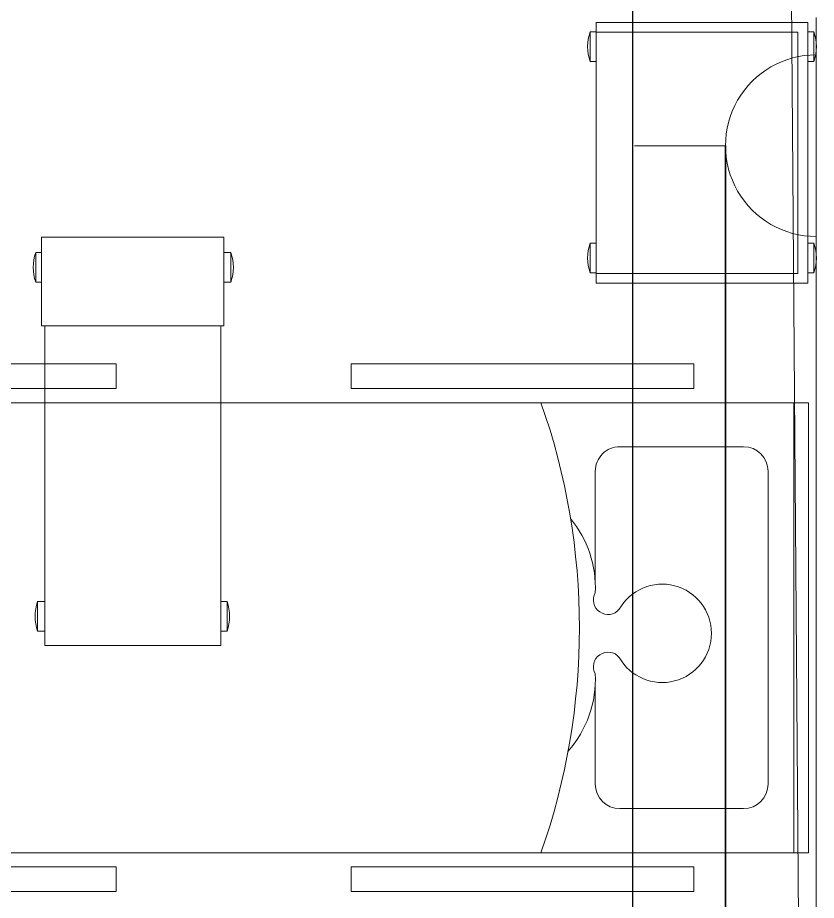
# Model space of a CAD drawing. Header units: metres. Extents: x 75097 to 220695, y -1557923 to -1361206.
# Drawn here: x 157513 to 159136, y -1435696 to -1433903 of the extents above; entities that cross this region are included whole.
import ezdxf

# ---------------------------------------------------------------- set-up
doc = ezdxf.new("R2010")
doc.units = ezdxf.units.M
doc.layers.get('0').update_dxf_attribs({"lineweight": 0})
doc.layers.add('A-100 - Copy$0$axes', color=8, linetype='Continuous')
for name, color, linetype, lineweight in [('A-100 - Copy$0$Medical Equipment and Furniture', 8, 'Continuous', 0), ('A-100 - Copy$0$Medical Equipment and Furniture1', 8, 'Continuous', 5), ('A-100 - Copy$0$Walls', 8, 'Continuous', 0)]:
    doc.layers.add(name, color=color, linetype=linetype, lineweight=lineweight)
doc.layers.add('E-POWR', color=7, linetype='Continuous', lineweight=9, true_color=0x4e7e3e)

# ---------------------------------------------------------------- blocks, each defined once
blk = doc.blocks.new('NORMAL SOCKET')
at = {"layer": 'E-POWR'}
for p, q in [((0, 307.7), (0, 615.4)), ((-307.7, 0), (307.7, 0))]:
    blk.add_line(p, q, dxfattribs=at)
blk.add_ellipse((0, 0), major_axis=(32.8, 305.9), ratio=1, start_param=4.81904, end_param=7.960633, dxfattribs=at)
blk = doc.blocks.new('A-100 - Copy$0$Hospital Bed')
at = {"layer": 'A-100 - Copy$0$Medical Equipment and Furniture1'}
for p, q in [((38.338, -101.6315, 0), (38.338, -101.6815, 0)), ((38.338, -101.6315, 0), (39.0347, -101.6315, 0)), ((39.0347, -101.6315, 0), (39.0347, -101.6815, 0)), ((39.5123, -101.6315, 0), (40.209, -101.6315, 0)), ((39.5123, -101.6315, 0), (39.5123, -101.6815, 0)), ((40.209, -101.6315, 0), (40.209, -101.6815, 0)), ((38.338, -101.6815, 0), (39.0347, -101.6815, 0)), ((39.5123, -101.6815, 0), (40.209, -101.6815, 0)), ((38.105, -102.6245, 0), (38.105, -101.7101, 0)), ((38.105, -101.7101, 0), (40.4164, -101.7101, 0)), ((38.135, -102.6245, 0), (38.135, -101.7101, 0)), ((40.3864, -101.7101, 0), (40.3864, -102.6245, 0)), ((40.4164, -101.7101, 0), (40.4164, -102.6245, 0)), ((38.2374, -101.7997, 0), (38.4887, -101.7997, 0)), ((38.1874, -102.485, 0), (38.1874, -101.8497, 0)), ((38.5387, -102.0476, 0), (38.5387, -101.8497, 0)), ((38.5387, -102.485, 0), (38.5387, -102.264, 0)), ((38.4887, -102.535, 0), (38.2374, -102.535, 0)), ((40.4164, -102.6245, 0), (38.105, -102.6245, 0)), ((38.338, -102.6532, 0), (38.338, -102.7032, 0)), ((39.0347, -102.6532, 0), (38.338, -102.6532, 0)), ((39.0347, -102.6532, 0), (39.0347, -102.7032, 0)), ((40.209, -102.6532, 0), (39.5123, -102.6532, 0)), ((39.5123, -102.6532, 0), (39.5123, -102.7032, 0)), ((40.209, -102.6532, 0), (40.209, -102.7032, 0)), ((39.0347, -102.7032, 0), (38.338, -102.7032, 0)), ((40.209, -102.7032, 0), (39.5123, -102.7032, 0))]:
    blk.add_line(p, q, dxfattribs=at)
at = {"layer": 'A-100 - Copy$0$Medical Equipment and Furniture1', "elevation": 0}
for points in [[(38.6489, -102.6245), (38.6489, -102.6245), (38.6489, -102.6245), (38.6489, -102.6245), (38.6489, -102.6245), (38.6489, -102.6245), (38.6489, -102.6245), (38.6489, -102.6245), (38.6489, -102.6245), (38.6489, -102.6245), (38.6489, -102.6245), (38.6489, -102.6245), (38.6489, -102.6245), (38.6489, -102.6245), (38.6489, -102.6245), (38.6489, -102.6245), (38.6489, -102.6245), (38.6489, -102.6245), (38.6489, -102.6245), (38.6489, -102.6245), (38.6489, -102.6245), (38.6489, -102.6245), (38.6489, -102.6245), (38.6489, -102.6245), (38.6489, -102.6245), (38.6489, -102.6245), (38.6489, -102.6245), (38.6489, -102.6245), (38.6489, -102.6245), (38.6489, -102.6245), (38.6489, -102.6245), (38.6489, -102.6245), (38.6489, -102.6245), (38.6489, -102.6245), (38.6489, -102.6245), (38.6489, -102.6245), (38.6489, -102.6245), (38.6489, -102.6245), (38.6489, -102.6245), (38.6489, -102.6245), (38.6489, -102.6245), (38.6489, -102.6245), (38.6489, -102.6245), (38.6489, -102.6245), (38.6489, -102.6245), (38.6489, -102.6245), (38.6489, -102.6245), (38.6489, -102.6245), (38.6489, -102.6245), (38.6489, -102.6245), (38.6489, -102.6245), (38.6489, -102.6245), (38.6489, -102.6245), (38.6489, -102.6245), (38.6489, -102.6245), (38.6489, -102.6245), (38.6489, -102.6245), (38.6489, -102.6245), (38.6489, -102.6245), (38.6489, -102.6245), (38.6489, -102.6245), (38.6489, -102.6245), (38.6489, -102.6245), (38.6489, -102.6245), (38.6489, -102.6245), (38.6489, -102.6245), (38.6489, -102.6245), (38.6489, -102.6245), (38.6489, -102.6245), (38.6489, -102.6245), (38.6489, -102.6245), (38.6489, -102.6245), (38.6489, -102.6245), (38.6489, -102.6245), (38.6489, -102.6245), (38.6489, -102.6245), (38.6489, -102.6245), (38.6489, -102.6245), (38.6489, -102.6245), (38.6489, -102.6245), (38.6489, -102.6245), (38.6489, -102.6245), (38.6489, -102.6245), (38.6489, -102.6245), (38.6489, -102.6245), (38.6489, -102.6245), (38.6489, -102.6245), (38.6489, -102.6245), (38.6489, -102.6245), (38.6489, -102.6245), (38.6489, -102.6245), (38.6489, -102.6245), (38.6489, -102.6245), (38.6489, -102.6245), (38.6489, -102.6245), (38.6489, -102.6245), (38.6489, -102.6245), (38.6489, -102.6245), (38.6489, -102.6245), (38.6489, -102.6245), (38.6489, -102.6245), (38.6489, -102.6245), (38.6489, -102.6245), (38.6489, -102.6245), (38.6489, -102.6245), (38.6489, -102.6245), (38.6489, -102.6245), (38.6489, -102.6245), (38.6489, -102.6245), (38.6489, -102.6245), (38.6489, -102.6245), (38.6489, -102.6245), (38.6489, -102.6245), (38.6489, -102.6245), (38.6489, -102.6245), (38.6489, -102.6245), (38.6489, -102.6245), (38.6489, -102.6245), (38.6489, -102.6245), (38.6489, -102.6245), (38.6489, -102.6245), (38.6489, -102.6245), (38.6489, -102.6245), (38.6489, -102.6245), (38.6489, -102.6245), (38.6489, -102.6245), (38.6489, -102.6245), (38.6489, -102.6245), (38.6489, -102.6245), (38.6489, -102.6245), (38.6489, -102.6245), (38.6489, -102.6245), (38.6489, -102.6245), (38.6489, -102.6245), (38.6489, -102.6245), (38.6489, -102.6245), (38.6489, -102.6245), (38.6489, -102.6245), (38.6489, -102.6245), (38.6489, -102.6245), (38.6489, -102.6245), (38.6489, -102.6245), (38.6489, -102.6245), (38.6489, -102.6245), (38.6489, -102.6245), (38.6489, -102.6245), (38.6489, -102.6245), (38.6489, -102.6245), (38.6489, -102.6245), (38.6489, -102.6245), (38.6489, -102.6245), (38.6489, -102.6245), (38.6489, -102.6245), (38.6489, -102.6245), (38.6489, -102.6245), (38.6489, -102.6245), (38.6489, -102.6245), (38.6489, -102.6245), (38.6489, -102.6245), (38.6489, -102.6245), (38.6489, -102.6245), (38.6489, -102.6245), (38.6489, -102.6245), (38.6489, -102.6245), (38.6489, -102.6245), (38.6489, -102.6245), (38.6489, -102.6245), (38.6489, -102.6245), (38.6489, -102.6245), (38.6489, -102.6245), (38.6489, -102.6245), (38.6489, -102.6245), (38.6489, -102.6245), (38.6489, -102.6245), (38.6489, -102.6245), (38.6489, -102.6245), (38.6489, -102.6245), (38.6489, -102.6245), (38.6489, -102.6245), (38.6489, -102.6245), (38.6489, -102.6245), (38.6489, -102.6245), (38.6489, -102.6245), (38.6489, -102.6245), (38.6489, -102.6245), (38.6489, -102.6245), (38.6489, -102.6245), (38.6489, -102.6245), (38.6489, -102.6245), (38.6489, -102.6245), (38.6489, -102.6245), (38.6489, -102.6245), (38.6489, -102.6245), (38.6489, -102.6245), (38.6489, -102.6245), (38.6489, -102.6245), (38.6489, -102.6245), (38.6489, -102.6245), (38.6489, -102.6245), (38.6489, -102.6245), (38.6489, -102.6245), (38.6489, -102.6245), (38.6489, -102.6245), (38.6489, -102.6245), (38.6489, -102.6245), (38.6489, -102.6245), (38.6489, -102.6245), (38.6489, -102.6245), (38.6489, -102.6245), (38.6489, -102.6245), (38.6489, -102.6245), (38.6489, -102.6245), (38.6489, -102.6245), (38.6489, -102.6245), (38.6489, -102.6245), (38.6489, -102.6245), (38.6489, -102.6245), (38.6489, -102.6245), (38.6489, -102.6245)], [(38.6489, -102.6245), (38.6489, -102.6245), (38.6489, -102.6245), (38.6489, -102.6245), (38.6489, -102.6245), (38.6489, -102.6245), (38.6489, -102.6245), (38.6489, -102.6245), (38.6489, -102.6245), (38.6489, -102.6245), (38.6489, -102.6245), (38.6489, -102.6245), (38.6489, -102.6245), (38.6489, -102.6245), (38.6489, -102.6245), (38.6489, -102.6245), (38.6489, -102.6245), (38.6489, -102.6245), (38.6489, -102.6245), (38.6489, -102.6245), (38.6489, -102.6245), (38.6489, -102.6245), (38.6489, -102.6245), (38.6489, -102.6245), (38.6489, -102.6245), (38.6489, -102.6245), (38.6489, -102.6245), (38.6489, -102.6245), (38.6489, -102.6245), (38.6489, -102.6245), (38.6489, -102.6245), (38.6489, -102.6245), (38.6489, -102.6245), (38.6489, -102.6245), (38.6489, -102.6245), (38.6489, -102.6245), (38.6489, -102.6245), (38.6489, -102.6245), (38.6489, -102.6245), (38.6489, -102.6245), (38.6489, -102.6245), (38.6489, -102.6245), (38.6489, -102.6245), (38.6489, -102.6245), (38.6489, -102.6245), (38.6489, -102.6245), (38.6489, -102.6245), (38.6489, -102.6245), (38.6489, -102.6245), (38.6489, -102.6245), (38.6489, -102.6245), (38.6489, -102.6245), (38.6489, -102.6245), (38.6489, -102.6245), (38.6489, -102.6245), (38.6489, -102.6245), (38.6489, -102.6245), (38.6489, -102.6245), (38.6489, -102.6245), (38.6489, -102.6245), (38.6489, -102.6245), (38.6489, -102.6245), (38.6489, -102.6245), (38.6489, -102.6245), (38.6489, -102.6245), (38.6489, -102.6245), (38.6489, -102.6245), (38.6489, -102.6245), (38.6489, -102.6245), (38.6489, -102.6245), (38.6489, -102.6245), (38.6489, -102.6245), (38.6489, -102.6245), (38.6489, -102.6245), (38.6489, -102.6245), (38.6489, -102.6245), (38.6489, -102.6245), (38.6489, -102.6245), (38.6489, -102.6245), (38.6489, -102.6245), (38.6489, -102.6245), (38.6489, -102.6245), (38.6489, -102.6245), (38.6489, -102.6245), (38.6489, -102.6245), (38.6489, -102.6245), (38.6489, -102.6245), (38.6489, -102.6245), (38.6489, -102.6245), (38.6489, -102.6245), (38.6489, -102.6245), (38.6489, -102.6245), (38.6489, -102.6245), (38.6489, -102.6245), (38.6489, -102.6245), (38.6489, -102.6245), (38.6489, -102.6245), (38.6489, -102.6245), (38.6489, -102.6245), (38.6489, -102.6245), (38.6489, -102.6245), (38.6489, -102.6245), (38.6489, -102.6245), (38.6489, -102.6245), (38.6489, -102.6245), (38.6489, -102.6245), (38.6489, -102.6245), (38.6489, -102.6245), (38.6489, -102.6245), (38.6489, -102.6245), (38.6489, -102.6245), (38.6489, -102.6245), (38.6489, -102.6245), (38.6489, -102.6245), (38.6489, -102.6245), (38.6489, -102.6245), (38.6489, -102.6245), (38.6489, -102.6245), (38.6489, -102.6245), (38.6489, -102.6245), (38.6489, -102.6245), (38.6489, -102.6245), (38.6489, -102.6245), (38.6489, -102.6245), (38.6489, -102.6245), (38.6489, -102.6245), (38.6489, -102.6245), (38.6489, -102.6245), (38.6489, -102.6245), (38.6489, -102.6245), (38.6489, -102.6245), (38.6489, -102.6245), (38.6489, -102.6245), (38.6489, -102.6245), (38.6489, -102.6245), (38.6489, -102.6245), (38.6489, -102.6245), (38.6489, -102.6245), (38.6489, -102.6245), (38.6489, -102.6245), (38.6489, -102.6245), (38.6489, -102.6245), (38.6489, -102.6245), (38.6489, -102.6245), (38.6489, -102.6245), (38.6489, -102.6245), (38.6489, -102.6245), (38.6489, -102.6245), (38.6489, -102.6245), (38.6489, -102.6245), (38.6489, -102.6245), (38.6489, -102.6245), (38.6489, -102.6245), (38.6489, -102.6245), (38.6489, -102.6245), (38.6489, -102.6245), (38.6489, -102.6245), (38.6489, -102.6245), (38.6489, -102.6245), (38.6489, -102.6245), (38.6489, -102.6245), (38.6489, -102.6245), (38.6489, -102.6245), (38.6489, -102.6245), (38.6489, -102.6245), (38.6489, -102.6245), (38.6489, -102.6245), (38.6489, -102.6245), (38.6489, -102.6245), (38.6489, -102.6245), (38.6489, -102.6245), (38.6489, -102.6245), (38.6489, -102.6245), (38.6489, -102.6245), (38.6489, -102.6245), (38.6489, -102.6245), (38.6489, -102.6245), (38.6489, -102.6245), (38.6489, -102.6245), (38.6489, -102.6245), (38.6489, -102.6245), (38.6489, -102.6245), (38.6489, -102.6245), (38.6489, -102.6245), (38.6489, -102.6245), (38.6489, -102.6245), (38.6489, -102.6245), (38.6489, -102.6245), (38.6489, -102.6245), (38.6489, -102.6245), (38.6489, -102.6245), (38.6489, -102.6245), (38.6489, -102.6245), (38.6489, -102.6245), (38.6489, -102.6245), (38.6489, -102.6245), (38.6489, -102.6245), (38.6489, -102.6245), (38.6489, -102.6245), (38.6489, -102.6245), (38.6489, -102.6245), (38.6489, -102.6245), (38.6489, -102.6245), (38.6489, -102.6245), (38.6489, -102.6245), (38.6489, -102.6245), (38.6489, -102.6245), (38.6489, -102.6245), (38.6489, -102.6245), (38.6489, -102.6245), (38.6489, -102.6245), (38.6489, -102.6245), (38.6489, -102.6245), (38.6489, -102.6245)], [(38.6489, -102.6245), (38.6489, -102.6245), (38.6489, -102.6245), (38.6489, -102.6245), (38.6489, -102.6245), (38.6489, -102.6245), (38.6489, -102.6245), (38.6489, -102.6245), (38.6489, -102.6245), (38.6489, -102.6245), (38.6489, -102.6245), (38.6489, -102.6245), (38.6489, -102.6245), (38.6489, -102.6245), (38.6489, -102.6245), (38.6489, -102.6245), (38.6489, -102.6245), (38.6489, -102.6245), (38.6489, -102.6245), (38.6489, -102.6245), (38.6489, -102.6245), (38.6489, -102.6245), (38.6489, -102.6245), (38.6489, -102.6245), (38.6489, -102.6245), (38.6489, -102.6245), (38.6489, -102.6245), (38.6489, -102.6245), (38.6489, -102.6245), (38.6489, -102.6245), (38.6489, -102.6245), (38.6489, -102.6245), (38.6489, -102.6245), (38.6489, -102.6245), (38.6489, -102.6245), (38.6489, -102.6245), (38.6489, -102.6245), (38.6489, -102.6245), (38.6489, -102.6245), (38.6489, -102.6245), (38.6489, -102.6245), (38.6489, -102.6245), (38.6489, -102.6245), (38.6489, -102.6245), (38.6489, -102.6245), (38.6489, -102.6245), (38.6489, -102.6245), (38.6489, -102.6245), (38.6489, -102.6245), (38.6489, -102.6245), (38.6489, -102.6245), (38.6489, -102.6245), (38.6489, -102.6245), (38.6489, -102.6245), (38.6489, -102.6245), (38.6489, -102.6245), (38.6489, -102.6245), (38.6489, -102.6245), (38.6489, -102.6245), (38.6489, -102.6245), (38.6489, -102.6245), (38.6489, -102.6245), (38.6489, -102.6245), (38.6489, -102.6245), (38.6489, -102.6245), (38.6489, -102.6245), (38.6489, -102.6245), (38.6489, -102.6245), (38.6489, -102.6245), (38.6489, -102.6245), (38.6489, -102.6245), (38.6489, -102.6245), (38.6489, -102.6245), (38.6489, -102.6245), (38.6489, -102.6245), (38.6489, -102.6245), (38.6489, -102.6245), (38.6489, -102.6245), (38.6489, -102.6245), (38.6489, -102.6245), (38.6489, -102.6245), (38.6489, -102.6245), (38.6489, -102.6245), (38.6489, -102.6245), (38.6489, -102.6245), (38.6489, -102.6245), (38.6489, -102.6245), (38.6489, -102.6245), (38.6489, -102.6245), (38.6489, -102.6245), (38.6489, -102.6245), (38.6489, -102.6245), (38.6489, -102.6245), (38.6489, -102.6245), (38.6489, -102.6245), (38.6489, -102.6245), (38.6489, -102.6245), (38.6489, -102.6245), (38.6489, -102.6245), (38.6489, -102.6245), (38.6489, -102.6245), (38.6489, -102.6245), (38.6489, -102.6245), (38.6489, -102.6245), (38.6489, -102.6245), (38.6489, -102.6245), (38.6489, -102.6245), (38.6489, -102.6245), (38.6489, -102.6245), (38.6489, -102.6245), (38.6489, -102.6245), (38.6489, -102.6245), (38.6489, -102.6245), (38.6489, -102.6245), (38.6489, -102.6245), (38.6489, -102.6245), (38.6489, -102.6245), (38.6489, -102.6245), (38.6489, -102.6245), (38.6489, -102.6245), (38.6489, -102.6245), (38.6489, -102.6245), (38.6489, -102.6245), (38.6489, -102.6245), (38.6489, -102.6245), (38.6489, -102.6245), (38.6489, -102.6245), (38.6489, -102.6245), (38.6489, -102.6245), (38.6489, -102.6245), (38.6489, -102.6245), (38.6489, -102.6245), (38.6489, -102.6245), (38.6489, -102.6245), (38.6489, -102.6245), (38.6489, -102.6245), (38.6489, -102.6245), (38.6489, -102.6245), (38.6489, -102.6245), (38.6489, -102.6245), (38.6489, -102.6245), (38.6489, -102.6245), (38.6489, -102.6245), (38.6489, -102.6245), (38.6489, -102.6245), (38.6489, -102.6245), (38.6489, -102.6245), (38.6489, -102.6245), (38.6489, -102.6245), (38.6489, -102.6245), (38.6489, -102.6245), (38.6489, -102.6245), (38.6489, -102.6245), (38.6489, -102.6245), (38.6489, -102.6245), (38.6489, -102.6245), (38.6489, -102.6245), (38.6489, -102.6245), (38.6489, -102.6245), (38.6489, -102.6245), (38.6489, -102.6245), (38.6489, -102.6245), (38.6489, -102.6245), (38.6489, -102.6245), (38.6489, -102.6245), (38.6489, -102.6245), (38.6489, -102.6245), (38.6489, -102.6245), (38.6489, -102.6245), (38.6489, -102.6245), (38.6489, -102.6245), (38.6489, -102.6245), (38.6489, -102.6245), (38.6489, -102.6245), (38.6489, -102.6245), (38.6489, -102.6245), (38.6489, -102.6245), (38.6489, -102.6245), (38.6489, -102.6245), (38.6489, -102.6245), (38.6489, -102.6245), (38.6489, -102.6245), (38.6489, -102.6245), (38.6489, -102.6245), (38.6489, -102.6245), (38.6489, -102.6245), (38.6489, -102.6245), (38.6489, -102.6245), (38.6489, -102.6245), (38.6489, -102.6245), (38.6489, -102.6245), (38.6489, -102.6245), (38.6489, -102.6245), (38.6489, -102.6245), (38.6489, -102.6245), (38.6489, -102.6245), (38.6489, -102.6245), (38.6489, -102.6245), (38.6489, -102.6245), (38.6489, -102.6245), (38.6489, -102.6245), (38.6489, -102.6245), (38.6489, -102.6245), (38.6489, -102.6245), (38.6489, -102.6245), (38.6489, -102.6245), (38.6489, -102.6245), (38.6489, -102.6245), (38.6489, -102.6245), (38.6489, -102.6245), (38.6489, -102.6245), (38.6489, -102.6245), (38.6489, -102.6245), (38.6489, -102.6245), (38.6489, -102.6245), (38.6489, -102.6245), (38.6489, -102.6245), (38.6489, -102.6245), (38.6489, -102.6245), (38.6489, -102.6245), (38.6489, -102.6245), (38.6489, -102.6245), (38.6489, -102.6245), (38.6489, -102.6245), (38.6489, -102.6245), (38.6489, -102.6245), (38.6489, -102.6245), (38.6489, -102.6245), (38.6489, -102.6245), (38.6489, -102.6245), (38.6489, -102.6245), (38.6489, -102.6245), (38.6489, -102.6245), (38.6489, -102.6245), (38.6489, -102.6245), (38.6489, -102.6245), (38.6489, -102.6245), (38.6489, -102.6245), (38.6489, -102.6245), (38.6489, -102.6245), (38.6489, -102.6245), (38.6489, -102.6245), (38.6489, -102.6245), (38.6489, -102.6245), (38.6489, -102.6245), (38.6489, -102.6245), (38.6489, -102.6245), (38.6489, -102.6245), (38.6489, -102.6245), (38.6489, -102.6245), (38.6489, -102.6245), (38.6489, -102.6245), (38.6489, -102.6245), (38.6489, -102.6245), (38.6489, -102.6245), (38.6489, -102.6245), (38.6489, -102.6245), (38.6489, -102.6245), (38.6489, -102.6245), (38.6489, -102.6245), (38.6489, -102.6245), (38.6489, -102.6245), (38.6489, -102.6245), (38.6489, -102.6245), (38.6489, -102.6245), (38.6489, -102.6245), (38.6489, -102.6245), (38.6489, -102.6245), (38.6489, -102.6245), (38.6489, -102.6245), (38.6489, -102.6245), (38.6489, -102.6245), (38.6489, -102.6245), (38.6489, -102.6245), (38.6489, -102.6245), (38.6489, -102.6245), (38.6489, -102.6245)]]:
    blk.add_lwpolyline(points, close=True, dxfattribs=at)
for points in [[(38.6489, -102.6245), (38.6489, -102.6245), (38.6489, -102.6245), (38.6489, -102.6245), (38.6489, -102.6245), (38.6489, -102.6245), (38.6489, -102.6245), (38.6489, -102.6245)], [(38.6489, -102.6245), (38.6489, -102.6245), (38.6489, -102.6245), (38.6489, -102.6245), (38.6489, -102.6245), (38.6489, -102.6245), (38.6489, -102.6245), (38.6489, -102.6245), (38.6489, -102.6245), (38.6489, -102.6245), (38.6489, -102.6245), (38.6489, -102.6245), (38.6489, -102.6245), (38.6489, -102.6245), (38.6489, -102.6245), (38.6489, -102.6245), (38.6489, -102.6245), (38.6489, -102.6245), (38.6489, -102.6245), (38.6489, -102.6245), (38.6489, -102.6245), (38.6489, -102.6245), (38.6489, -102.6245), (38.6489, -102.6245), (38.6489, -102.6245), (38.6489, -102.6245), (38.6489, -102.6245), (38.6489, -102.6245), (38.6489, -102.6245), (38.6489, -102.6245), (38.6489, -102.6245), (38.6489, -102.6245), (38.6489, -102.6245), (38.6489, -102.6245), (38.6489, -102.6245), (38.6489, -102.6245), (38.6489, -102.6245), (38.6489, -102.6245), (38.6489, -102.6245), (38.6489, -102.6245), (38.6489, -102.6245), (38.6489, -102.6245), (38.6489, -102.6245), (38.6489, -102.6245), (38.6489, -102.6245), (38.6489, -102.6245), (38.6489, -102.6245), (38.6489, -102.6245), (38.6489, -102.6245), (38.6489, -102.6245), (38.6489, -102.6245), (38.6489, -102.6245), (38.6489, -102.6245), (38.6489, -102.6245), (38.6489, -102.6245), (38.6489, -102.6245), (38.6489, -102.6245), (38.6489, -102.6245), (38.6489, -102.6245), (38.6489, -102.6245), (38.6489, -102.6245), (38.6489, -102.6245), (38.6489, -102.6245), (38.6489, -102.6245), (38.6489, -102.6245), (38.6489, -102.6245), (38.6489, -102.6245), (38.6489, -102.6245), (38.6489, -102.6245), (38.6489, -102.6245), (38.6489, -102.6245), (38.6489, -102.6245), (38.6489, -102.6245), (38.6489, -102.6245), (38.6489, -102.6245), (38.6489, -102.6245), (38.6489, -102.6245), (38.6489, -102.6245), (38.6489, -102.6245), (38.6489, -102.6245), (38.6489, -102.6245), (38.6489, -102.6245), (38.6489, -102.6245), (38.6489, -102.6245), (38.6489, -102.6245), (38.6489, -102.6245), (38.6489, -102.6245), (38.6489, -102.6245), (38.6489, -102.6245), (38.6489, -102.6245), (38.6489, -102.6245), (38.6489, -102.6245), (38.6489, -102.6245), (38.6489, -102.6245), (38.6489, -102.6245), (38.6489, -102.6245), (38.6489, -102.6245), (38.6489, -102.6245), (38.6489, -102.6245), (38.6489, -102.6245), (38.6489, -102.6245), (38.6489, -102.6245), (38.6489, -102.6245), (38.6489, -102.6245), (38.6489, -102.6245), (38.6489, -102.6245), (38.6489, -102.6245), (38.6489, -102.6245), (38.6489, -102.6245), (38.6489, -102.6245), (38.6489, -102.6245)], [(38.6489, -102.6245), (38.6489, -102.6245), (38.6489, -102.6245), (38.6489, -102.6245), (38.6489, -102.6245), (38.6489, -102.6245), (38.6489, -102.6245), (38.6489, -102.6245), (38.6489, -102.6245), (38.6489, -102.6245), (38.6489, -102.6245), (38.6489, -102.6245), (38.6489, -102.6245), (38.6489, -102.6245), (38.6489, -102.6245), (38.6489, -102.6245), (38.6489, -102.6245)], [(38.6489, -102.6245), (38.6489, -102.6245), (38.6489, -102.6245), (38.6489, -102.6245), (38.6489, -102.6245), (38.6489, -102.6245), (38.6489, -102.6245)], [(38.6489, -102.6245), (38.6489, -102.6245), (38.6489, -102.6245), (38.6489, -102.6245), (38.6489, -102.6245), (38.6489, -102.6245), (38.6489, -102.6245), (38.6489, -102.6245), (38.6489, -102.6245), (38.6489, -102.6245), (38.6489, -102.6245), (38.6489, -102.6245)], [(38.6489, -102.6245), (38.6489, -102.6245), (38.6489, -102.6245), (38.6489, -102.6245), (38.6489, -102.6245), (38.6489, -102.6245), (38.6489, -102.6245), (38.6489, -102.6245), (38.6489, -102.6245), (38.6489, -102.6245), (38.6489, -102.6245), (38.6489, -102.6245), (38.6489, -102.6245), (38.6489, -102.6245), (38.6489, -102.6245), (38.6489, -102.6245), (38.6489, -102.6245), (38.6489, -102.6245), (38.6489, -102.6245), (38.6489, -102.6245), (38.6489, -102.6245), (38.6489, -102.6245), (38.6489, -102.6245), (38.6489, -102.6245), (38.6489, -102.6245), (38.6489, -102.6245), (38.6489, -102.6245), (38.6489, -102.6245), (38.6489, -102.6245), (38.6489, -102.6245), (38.6489, -102.6245), (38.6489, -102.6245), (38.6489, -102.6245), (38.6489, -102.6245), (38.6489, -102.6245), (38.6489, -102.6245), (38.6489, -102.6245), (38.6489, -102.6245), (38.6489, -102.6245), (38.6489, -102.6245), (38.6489, -102.6245), (38.6489, -102.6245), (38.6489, -102.6245), (38.6489, -102.6245), (38.6489, -102.6245), (38.6489, -102.6245), (38.6489, -102.6245), (38.6489, -102.6245), (38.6489, -102.6245), (38.6489, -102.6245), (38.6489, -102.6245), (38.6489, -102.6245), (38.6489, -102.6245), (38.6489, -102.6245), (38.6489, -102.6245), (38.6489, -102.6245), (38.6489, -102.6245), (38.6489, -102.6245), (38.6489, -102.6245), (38.6489, -102.6245), (38.6489, -102.6245), (38.6489, -102.6245), (38.6489, -102.6245), (38.6489, -102.6245), (38.6489, -102.6245), (38.6489, -102.6245), (38.6489, -102.6245), (38.6489, -102.6245), (38.6489, -102.6245), (38.6489, -102.6245), (38.6489, -102.6245), (38.6489, -102.6245), (38.6489, -102.6245), (38.6489, -102.6245), (38.6489, -102.6245), (38.6489, -102.6245), (38.6489, -102.6245), (38.6489, -102.6245), (38.6489, -102.6245), (38.6489, -102.6245), (38.6489, -102.6245), (38.6489, -102.6245), (38.6489, -102.6245), (38.6489, -102.6245), (38.6489, -102.6245), (38.6489, -102.6245), (38.6489, -102.6245), (38.6489, -102.6245), (38.6489, -102.6245)], [(38.6489, -102.6245), (38.6489, -102.6245), (38.6489, -102.6245), (38.6489, -102.6245), (38.6489, -102.6245), (38.6489, -102.6245), (38.6489, -102.6245), (38.6489, -102.6245), (38.6489, -102.6245), (38.6489, -102.6245), (38.6489, -102.6245), (38.6489, -102.6245), (38.6489, -102.6245), (38.6489, -102.6245), (38.6489, -102.6245), (38.6489, -102.6245), (38.6489, -102.6245), (38.6489, -102.6245), (38.6489, -102.6245), (38.6489, -102.6245), (38.6489, -102.6245), (38.6489, -102.6245), (38.6489, -102.6245), (38.6489, -102.6245), (38.6489, -102.6245), (38.6489, -102.6245), (38.6489, -102.6245), (38.6489, -102.6245), (38.6489, -102.6245), (38.6489, -102.6245), (38.6489, -102.6245), (38.6489, -102.6245), (38.6489, -102.6245), (38.6489, -102.6245), (38.6489, -102.6245), (38.6489, -102.6245), (38.6489, -102.6245), (38.6489, -102.6245), (38.6489, -102.6245), (38.6489, -102.6245), (38.6489, -102.6245), (38.6489, -102.6245), (38.6489, -102.6245), (38.6489, -102.6245), (38.6489, -102.6245), (38.6489, -102.6245), (38.6489, -102.6245), (38.6489, -102.6245), (38.6489, -102.6245), (38.6489, -102.6245), (38.6489, -102.6245), (38.6489, -102.6245), (38.6489, -102.6245), (38.6489, -102.6245)], [(38.6489, -102.6245), (38.6489, -102.6245), (38.6489, -102.6245), (38.6489, -102.6245), (38.6489, -102.6245), (38.6489, -102.6245), (38.6489, -102.6245), (38.6489, -102.6245), (38.6489, -102.6245), (38.6489, -102.6245)], [(38.6489, -102.6245), (38.6489, -102.6245), (38.6489, -102.6245), (38.6489, -102.6245), (38.6489, -102.6245), (38.6489, -102.6245), (38.6489, -102.6245), (38.6489, -102.6245), (38.6489, -102.6245), (38.6489, -102.6245)], [(38.6489, -102.6245), (38.6489, -102.6245), (38.6489, -102.6245), (38.6489, -102.6245), (38.6489, -102.6245), (38.6489, -102.6245), (38.6489, -102.6245), (38.6489, -102.6245), (38.6489, -102.6245), (38.6489, -102.6245), (38.6489, -102.6245), (38.6489, -102.6245), (38.6489, -102.6245), (38.6489, -102.6245), (38.6489, -102.6245)], [(38.6489, -102.6245), (38.6489, -102.6245), (38.6489, -102.6245), (38.6489, -102.6245), (38.6489, -102.6245), (38.6489, -102.6245), (38.6489, -102.6245), (38.6489, -102.6245), (38.6489, -102.6245), (38.6489, -102.6245)], [(38.6489, -102.6245), (38.6489, -102.6245), (38.6489, -102.6245), (38.6489, -102.6245), (38.6489, -102.6245), (38.6489, -102.6245), (38.6489, -102.6245)], [(38.6489, -102.6245), (38.6489, -102.6245), (38.6489, -102.6245), (38.6489, -102.6245), (38.6489, -102.6245), (38.6489, -102.6245), (38.6489, -102.6245), (38.6489, -102.6245), (38.6489, -102.6245), (38.6489, -102.6245)], [(38.6489, -102.6245), (38.6489, -102.6245), (38.6489, -102.6245), (38.6489, -102.6245), (38.6489, -102.6245), (38.6489, -102.6245), (38.6489, -102.6245), (38.6489, -102.6245), (38.6489, -102.6245), (38.6489, -102.6245), (38.6489, -102.6245), (38.6489, -102.6245), (38.6489, -102.6245), (38.6489, -102.6245), (38.6489, -102.6245), (38.6489, -102.6245), (38.6489, -102.6245), (38.6489, -102.6245)], [(38.6489, -102.6245), (38.6489, -102.6245), (38.6489, -102.6245), (38.6489, -102.6245), (38.6489, -102.6245), (38.6489, -102.6245), (38.6489, -102.6245), (38.6489, -102.6245), (38.6489, -102.6245)]]:
    blk.add_lwpolyline(points, dxfattribs=at)
at = {"layer": 'A-100 - Copy$0$Medical Equipment and Furniture1'}
for centre, radius, start, end in [((39.9488, -102.1673, 0), 1.378, 160.6222, 199.3778), ((38.2374, -101.8497, 0), 0.05, 90, 180), ((38.4887, -101.8497, 0), 0.05, 0, 90), ((38.7578, -102.0625, 0), 0.2195, 138.2973, 182.816), ((38.4026, -102.1558, 0), 0.1, 29.3037, 330.6963), ((38.5126, -102.0878, 0), 0.0297, 220.0437, 29.1003), ((38.5126, -102.2238, 0), 0.0297, 330.8997, 139.9563), ((38.7578, -102.2491, 0), 0.2195, 177.184, 219.6878), ((38.2374, -102.485, 0), 0.05, 180, 270), ((38.4887, -102.485, 0), 0.05, 270, 0)]:
    blk.add_arc(centre, radius, start, end, dxfattribs=at)
blk = doc.blocks.new('A-100 - Copy$0$HF13963-P')
at = {"layer": 'A-100 - Copy$0$Medical Equipment and Furniture1'}
for p, q in [((0.0915, 0.1995), (0.0315, 0.1995)), ((0.0315, 0.1995), (0.0315, 0.185)), ((0.0915, 0.1995), (0.0915, 0.185)), ((0.18, 0.185), (0, 0.185)), ((0, 0.185), (0, -0.185)), ((0.18, 0.185), (0.18, -0.185)), ((0.8007, 0.1919), (0.7407, 0.1919)), ((0.7407, 0.1919), (0.7407, 0.1788)), ((0.8007, 0.1919), (0.8007, 0.1788)), ((0.83, 0.1788), (0.18, 0.1788)), ((0.83, -0.1788), (0.83, 0.1788)), ((0.18, -0.1788), (0.83, -0.1788)), ((0.7407, -0.1788), (0.7407, -0.1933)), ((0.8007, -0.1788), (0.8007, -0.1933)), ((0.18, -0.185), (0, -0.185)), ((0.0315, -0.185), (0.0315, -0.1971)), ((0.0915, -0.1971), (0.0315, -0.1971)), ((0.0915, -0.185), (0.0915, -0.1971)), ((0.8007, -0.1933), (0.7407, -0.1933))]:
    blk.add_line(p, q, dxfattribs=at)
for centre, start, end in [((0.0615, 0.112), 71.0754, 108.9246), ((0.7707, 0.1044), 71.0754, 108.9246), ((0.0615, -0.1096), 251.0754, 288.9246), ((0.7707, -0.1058), 251.0754, 288.9246)]:
    blk.add_arc(centre, 0.0925, start, end, dxfattribs=at)
blk = doc.blocks.new('A-100 - Copy$0$HF10531-P')
at = {"layer": 'A-100 - Copy$0$Medical Equipment and Furniture1'}
for p, q in [((0.0791, 0.4424), (0.0191, 0.4424)), ((0.0191, 0.4424), (0.0191, 0.43)), ((0.0791, 0.4424), (0.0791, 0.43)), ((0.5086, 0.4424), (0.4486, 0.4424)), ((0.4486, 0.4424), (0.4486, 0.43)), ((0.5086, 0.4424), (0.5086, 0.43)), ((0.53, 0.43), (0, 0.43)), ((0, 0.43), (0, 0)), ((0.53, 0), (0.53, 0.43)), ((0.51, 0.41), (0.02, 0.41)), ((0.02, 0.41), (0.02, 0)), ((0.51, 0), (0.51, 0.41)), ((0, 0), (0.53, 0)), ((0.0191, -0.0124), (0.0191, 0)), ((0.0791, -0.0124), (0.0791, 0)), ((0.4486, -0.0124), (0.4486, 0)), ((0.5086, -0.0124), (0.5086, 0)), ((0.0791, -0.0124), (0.0191, -0.0124)), ((0.5086, -0.0124), (0.4486, -0.0124))]:
    blk.add_line(p, q, dxfattribs=at)
for points in [[(0.02, 0.41), (0.02, 0.41), (0.02, 0.41), (0.02, 0.41), (0.02, 0.41), (0.02, 0.41), (0.02, 0.41), (0.02, 0.41), (0.02, 0.41), (0.02, 0.41), (0.02, 0.41), (0.02, 0.41), (0.02, 0.41), (0.02, 0.41), (0.02, 0.41), (0.02, 0.41), (0.02, 0.41), (0.02, 0.41), (0.02, 0.41), (0.02, 0.41), (0.02, 0.41), (0.02, 0.41), (0.02, 0.41), (0.02, 0.41), (0.02, 0.41), (0.02, 0.41), (0.02, 0.41), (0.02, 0.41), (0.02, 0.41), (0.02, 0.41), (0.02, 0.41), (0.02, 0.41), (0.02, 0.41), (0.02, 0.41), (0.02, 0.41), (0.02, 0.41), (0.02, 0.41), (0.02, 0.41), (0.02, 0.41), (0.02, 0.41), (0.02, 0.41), (0.02, 0.41), (0.02, 0.41), (0.02, 0.41), (0.02, 0.41), (0.02, 0.41), (0.02, 0.41), (0.02, 0.41), (0.02, 0.41), (0.02, 0.41), (0.02, 0.41), (0.02, 0.41), (0.02, 0.41), (0.02, 0.41), (0.02, 0.41), (0.02, 0.41), (0.02, 0.41), (0.02, 0.41), (0.02, 0.41), (0.02, 0.41), (0.02, 0.41), (0.02, 0.41), (0.02, 0.41), (0.02, 0.41), (0.02, 0.41), (0.02, 0.41), (0.02, 0.41), (0.02, 0.41), (0.02, 0.41), (0.02, 0.41), (0.02, 0.41), (0.02, 0.41), (0.02, 0.41), (0.02, 0.41), (0.02, 0.41), (0.02, 0.41), (0.02, 0.41), (0.02, 0.41), (0.02, 0.41), (0.02, 0.41), (0.02, 0.41), (0.02, 0.41), (0.02, 0.41), (0.02, 0.41), (0.02, 0.41), (0.02, 0.41), (0.02, 0.41), (0.02, 0.41), (0.02, 0.41), (0.02, 0.41), (0.02, 0.41), (0.02, 0.41), (0.02, 0.41), (0.02, 0.41), (0.02, 0.41), (0.02, 0.41), (0.02, 0.41), (0.02, 0.41), (0.02, 0.41), (0.02, 0.41), (0.02, 0.41), (0.02, 0.41), (0.02, 0.41), (0.02, 0.41), (0.02, 0.41), (0.02, 0.41), (0.02, 0.41), (0.02, 0.41), (0.02, 0.41), (0.02, 0.41), (0.02, 0.41), (0.02, 0.41), (0.02, 0.41), (0.02, 0.41), (0.02, 0.41), (0.02, 0.41), (0.02, 0.41), (0.02, 0.41), (0.02, 0.41), (0.02, 0.41), (0.02, 0.41), (0.02, 0.41), (0.02, 0.41), (0.02, 0.41), (0.02, 0.41), (0.02, 0.41), (0.02, 0.41), (0.02, 0.41), (0.02, 0.41), (0.02, 0.41), (0.02, 0.41), (0.02, 0.41), (0.02, 0.41), (0.02, 0.41), (0.02, 0.41), (0.02, 0.41), (0.02, 0.41), (0.02, 0.41), (0.02, 0.41), (0.02, 0.41), (0.02, 0.41), (0.02, 0.41), (0.02, 0.41), (0.02, 0.41), (0.02, 0.41), (0.02, 0.41), (0.02, 0.41), (0.02, 0.41), (0.02, 0.41), (0.02, 0.41), (0.02, 0.41), (0.02, 0.41), (0.02, 0.41), (0.02, 0.41), (0.02, 0.41), (0.02, 0.41), (0.02, 0.41), (0.02, 0.41), (0.02, 0.41), (0.02, 0.41), (0.02, 0.41), (0.02, 0.41), (0.02, 0.41), (0.02, 0.41), (0.02, 0.41), (0.02, 0.41), (0.02, 0.41), (0.02, 0.41), (0.02, 0.41), (0.02, 0.41), (0.02, 0.41), (0.02, 0.41), (0.02, 0.41), (0.02, 0.41), (0.02, 0.41), (0.02, 0.41), (0.02, 0.41), (0.02, 0.41), (0.02, 0.41), (0.02, 0.41), (0.02, 0.41), (0.02, 0.41), (0.02, 0.41), (0.02, 0.41), (0.02, 0.41), (0.02, 0.41), (0.02, 0.41), (0.02, 0.41), (0.02, 0.41), (0.02, 0.41), (0.02, 0.41), (0.02, 0.41), (0.02, 0.41), (0.02, 0.41), (0.02, 0.41), (0.02, 0.41), (0.02, 0.41), (0.02, 0.41), (0.02, 0.41), (0.02, 0.41), (0.02, 0.41), (0.02, 0.41), (0.02, 0.41), (0.02, 0.41), (0.02, 0.41), (0.02, 0.41), (0.02, 0.41), (0.02, 0.41), (0.02, 0.41), (0.02, 0.41), (0.02, 0.41), (0.02, 0.41), (0.02, 0.41), (0.02, 0.41), (0.02, 0.41), (0.02, 0.41), (0.02, 0.41), (0.02, 0.41), (0.02, 0.41)], [(0.02, 0.41), (0.02, 0.41), (0.02, 0.41), (0.02, 0.41), (0.02, 0.41), (0.02, 0.41), (0.02, 0.41), (0.02, 0.41), (0.02, 0.41), (0.02, 0.41), (0.02, 0.41), (0.02, 0.41), (0.02, 0.41), (0.02, 0.41), (0.02, 0.41), (0.02, 0.41), (0.02, 0.41), (0.02, 0.41), (0.02, 0.41), (0.02, 0.41), (0.02, 0.41), (0.02, 0.41), (0.02, 0.41), (0.02, 0.41), (0.02, 0.41), (0.02, 0.41), (0.02, 0.41), (0.02, 0.41), (0.02, 0.41), (0.02, 0.41), (0.02, 0.41), (0.02, 0.41), (0.02, 0.41), (0.02, 0.41), (0.02, 0.41), (0.02, 0.41), (0.02, 0.41), (0.02, 0.41), (0.02, 0.41), (0.02, 0.41), (0.02, 0.41), (0.02, 0.41), (0.02, 0.41), (0.02, 0.41), (0.02, 0.41), (0.02, 0.41), (0.02, 0.41), (0.02, 0.41), (0.02, 0.41), (0.02, 0.41), (0.02, 0.41), (0.02, 0.41), (0.02, 0.41), (0.02, 0.41), (0.02, 0.41), (0.02, 0.41), (0.02, 0.41), (0.02, 0.41), (0.02, 0.41), (0.02, 0.41), (0.02, 0.41), (0.02, 0.41), (0.02, 0.41), (0.02, 0.41), (0.02, 0.41), (0.02, 0.41), (0.02, 0.41), (0.02, 0.41), (0.02, 0.41), (0.02, 0.41), (0.02, 0.41), (0.02, 0.41), (0.02, 0.41), (0.02, 0.41), (0.02, 0.41), (0.02, 0.41), (0.02, 0.41), (0.02, 0.41), (0.02, 0.41), (0.02, 0.41), (0.02, 0.41), (0.02, 0.41), (0.02, 0.41), (0.02, 0.41), (0.02, 0.41), (0.02, 0.41), (0.02, 0.41), (0.02, 0.41), (0.02, 0.41), (0.02, 0.41), (0.02, 0.41), (0.02, 0.41), (0.02, 0.41), (0.02, 0.41), (0.02, 0.41), (0.02, 0.41), (0.02, 0.41), (0.02, 0.41), (0.02, 0.41), (0.02, 0.41), (0.02, 0.41), (0.02, 0.41), (0.02, 0.41), (0.02, 0.41), (0.02, 0.41), (0.02, 0.41), (0.02, 0.41), (0.02, 0.41), (0.02, 0.41), (0.02, 0.41), (0.02, 0.41), (0.02, 0.41), (0.02, 0.41), (0.02, 0.41), (0.02, 0.41), (0.02, 0.41), (0.02, 0.41), (0.02, 0.41), (0.02, 0.41), (0.02, 0.41), (0.02, 0.41), (0.02, 0.41), (0.02, 0.41), (0.02, 0.41), (0.02, 0.41), (0.02, 0.41), (0.02, 0.41), (0.02, 0.41), (0.02, 0.41), (0.02, 0.41), (0.02, 0.41), (0.02, 0.41), (0.02, 0.41), (0.02, 0.41), (0.02, 0.41), (0.02, 0.41), (0.02, 0.41), (0.02, 0.41), (0.02, 0.41), (0.02, 0.41), (0.02, 0.41), (0.02, 0.41), (0.02, 0.41), (0.02, 0.41), (0.02, 0.41), (0.02, 0.41), (0.02, 0.41), (0.02, 0.41), (0.02, 0.41), (0.02, 0.41), (0.02, 0.41), (0.02, 0.41), (0.02, 0.41), (0.02, 0.41), (0.02, 0.41), (0.02, 0.41), (0.02, 0.41), (0.02, 0.41), (0.02, 0.41), (0.02, 0.41), (0.02, 0.41), (0.02, 0.41), (0.02, 0.41), (0.02, 0.41), (0.02, 0.41), (0.02, 0.41), (0.02, 0.41), (0.02, 0.41), (0.02, 0.41), (0.02, 0.41), (0.02, 0.41), (0.02, 0.41), (0.02, 0.41), (0.02, 0.41), (0.02, 0.41), (0.02, 0.41), (0.02, 0.41), (0.02, 0.41), (0.02, 0.41), (0.02, 0.41), (0.02, 0.41), (0.02, 0.41), (0.02, 0.41), (0.02, 0.41), (0.02, 0.41), (0.02, 0.41), (0.02, 0.41), (0.02, 0.41), (0.02, 0.41), (0.02, 0.41), (0.02, 0.41), (0.02, 0.41), (0.02, 0.41), (0.02, 0.41), (0.02, 0.41), (0.02, 0.41), (0.02, 0.41), (0.02, 0.41), (0.02, 0.41), (0.02, 0.41), (0.02, 0.41), (0.02, 0.41), (0.02, 0.41), (0.02, 0.41), (0.02, 0.41), (0.02, 0.41), (0.02, 0.41), (0.02, 0.41), (0.02, 0.41), (0.02, 0.41), (0.02, 0.41), (0.02, 0.41), (0.02, 0.41), (0.02, 0.41)], [(0.02, 0.41), (0.02, 0.41), (0.02, 0.41), (0.02, 0.41), (0.02, 0.41), (0.02, 0.41), (0.02, 0.41), (0.02, 0.41), (0.02, 0.41), (0.02, 0.41), (0.02, 0.41), (0.02, 0.41), (0.02, 0.41), (0.02, 0.41), (0.02, 0.41), (0.02, 0.41), (0.02, 0.41), (0.02, 0.41), (0.02, 0.41), (0.02, 0.41), (0.02, 0.41), (0.02, 0.41), (0.02, 0.41), (0.02, 0.41), (0.02, 0.41), (0.02, 0.41), (0.02, 0.41), (0.02, 0.41), (0.02, 0.41), (0.02, 0.41), (0.02, 0.41), (0.02, 0.41), (0.02, 0.41), (0.02, 0.41), (0.02, 0.41), (0.02, 0.41), (0.02, 0.41), (0.02, 0.41), (0.02, 0.41), (0.02, 0.41), (0.02, 0.41), (0.02, 0.41), (0.02, 0.41), (0.02, 0.41), (0.02, 0.41), (0.02, 0.41), (0.02, 0.41), (0.02, 0.41), (0.02, 0.41), (0.02, 0.41), (0.02, 0.41), (0.02, 0.41), (0.02, 0.41), (0.02, 0.41), (0.02, 0.41), (0.02, 0.41), (0.02, 0.41), (0.02, 0.41), (0.02, 0.41), (0.02, 0.41), (0.02, 0.41), (0.02, 0.41), (0.02, 0.41), (0.02, 0.41), (0.02, 0.41), (0.02, 0.41), (0.02, 0.41), (0.02, 0.41), (0.02, 0.41), (0.02, 0.41), (0.02, 0.41), (0.02, 0.41), (0.02, 0.41), (0.02, 0.41), (0.02, 0.41), (0.02, 0.41), (0.02, 0.41), (0.02, 0.41), (0.02, 0.41), (0.02, 0.41), (0.02, 0.41), (0.02, 0.41), (0.02, 0.41), (0.02, 0.41), (0.02, 0.41), (0.02, 0.41), (0.02, 0.41), (0.02, 0.41), (0.02, 0.41), (0.02, 0.41), (0.02, 0.41), (0.02, 0.41), (0.02, 0.41), (0.02, 0.41), (0.02, 0.41), (0.02, 0.41), (0.02, 0.41), (0.02, 0.41), (0.02, 0.41), (0.02, 0.41), (0.02, 0.41), (0.02, 0.41), (0.02, 0.41), (0.02, 0.41), (0.02, 0.41), (0.02, 0.41), (0.02, 0.41), (0.02, 0.41), (0.02, 0.41), (0.02, 0.41), (0.02, 0.41), (0.02, 0.41), (0.02, 0.41), (0.02, 0.41), (0.02, 0.41), (0.02, 0.41), (0.02, 0.41), (0.02, 0.41), (0.02, 0.41), (0.02, 0.41), (0.02, 0.41), (0.02, 0.41), (0.02, 0.41), (0.02, 0.41), (0.02, 0.41), (0.02, 0.41), (0.02, 0.41), (0.02, 0.41), (0.02, 0.41), (0.02, 0.41), (0.02, 0.41), (0.02, 0.41), (0.02, 0.41), (0.02, 0.41), (0.02, 0.41), (0.02, 0.41), (0.02, 0.41), (0.02, 0.41), (0.02, 0.41), (0.02, 0.41), (0.02, 0.41), (0.02, 0.41), (0.02, 0.41), (0.02, 0.41), (0.02, 0.41), (0.02, 0.41), (0.02, 0.41), (0.02, 0.41), (0.02, 0.41), (0.02, 0.41), (0.02, 0.41), (0.02, 0.41), (0.02, 0.41), (0.02, 0.41), (0.02, 0.41), (0.02, 0.41), (0.02, 0.41), (0.02, 0.41), (0.02, 0.41), (0.02, 0.41), (0.02, 0.41), (0.02, 0.41), (0.02, 0.41), (0.02, 0.41), (0.02, 0.41), (0.02, 0.41), (0.02, 0.41), (0.02, 0.41), (0.02, 0.41), (0.02, 0.41), (0.02, 0.41), (0.02, 0.41), (0.02, 0.41), (0.02, 0.41), (0.02, 0.41), (0.02, 0.41), (0.02, 0.41), (0.02, 0.41), (0.02, 0.41), (0.02, 0.41), (0.02, 0.41), (0.02, 0.41), (0.02, 0.41), (0.02, 0.41), (0.02, 0.41), (0.02, 0.41), (0.02, 0.41), (0.02, 0.41), (0.02, 0.41), (0.02, 0.41), (0.02, 0.41), (0.02, 0.41), (0.02, 0.41), (0.02, 0.41), (0.02, 0.41), (0.02, 0.41), (0.02, 0.41), (0.02, 0.41), (0.02, 0.41), (0.02, 0.41), (0.02, 0.41), (0.02, 0.41), (0.02, 0.41), (0.02, 0.41), (0.02, 0.41), (0.02, 0.41), (0.02, 0.41), (0.02, 0.41), (0.02, 0.41), (0.02, 0.41), (0.02, 0.41), (0.02, 0.41), (0.02, 0.41), (0.02, 0.41), (0.02, 0.41), (0.02, 0.41), (0.02, 0.41), (0.02, 0.41), (0.02, 0.41), (0.02, 0.41), (0.02, 0.41), (0.02, 0.41), (0.02, 0.41), (0.02, 0.41), (0.02, 0.41), (0.02, 0.41), (0.02, 0.41), (0.02, 0.41), (0.02, 0.41), (0.02, 0.41), (0.02, 0.41), (0.02, 0.41), (0.02, 0.41), (0.02, 0.41), (0.02, 0.41), (0.02, 0.41), (0.02, 0.41), (0.02, 0.41), (0.02, 0.41), (0.02, 0.41), (0.02, 0.41), (0.02, 0.41), (0.02, 0.41), (0.02, 0.41), (0.02, 0.41), (0.02, 0.41), (0.02, 0.41), (0.02, 0.41), (0.02, 0.41), (0.02, 0.41), (0.02, 0.41), (0.02, 0.41), (0.02, 0.41), (0.02, 0.41), (0.02, 0.41), (0.02, 0.41), (0.02, 0.41), (0.02, 0.41), (0.02, 0.41), (0.02, 0.41), (0.02, 0.41), (0.02, 0.41), (0.02, 0.41), (0.02, 0.41), (0.02, 0.41), (0.02, 0.41), (0.02, 0.41), (0.02, 0.41), (0.02, 0.41), (0.02, 0.41), (0.02, 0.41), (0.02, 0.41), (0.02, 0.41), (0.02, 0.41), (0.02, 0.41), (0.02, 0.41), (0.02, 0.41)]]:
    blk.add_lwpolyline(points, close=True, dxfattribs=at)
for points in [[(0.02, 0.41), (0.02, 0.41), (0.02, 0.41), (0.02, 0.41), (0.02, 0.41), (0.02, 0.41), (0.02, 0.41), (0.02, 0.41)], [(0.02, 0.41), (0.02, 0.41), (0.02, 0.41), (0.02, 0.41), (0.02, 0.41), (0.02, 0.41), (0.02, 0.41), (0.02, 0.41), (0.02, 0.41), (0.02, 0.41), (0.02, 0.41), (0.02, 0.41), (0.02, 0.41), (0.02, 0.41), (0.02, 0.41), (0.02, 0.41), (0.02, 0.41), (0.02, 0.41), (0.02, 0.41), (0.02, 0.41), (0.02, 0.41), (0.02, 0.41), (0.02, 0.41), (0.02, 0.41), (0.02, 0.41), (0.02, 0.41), (0.02, 0.41), (0.02, 0.41), (0.02, 0.41), (0.02, 0.41), (0.02, 0.41), (0.02, 0.41), (0.02, 0.41), (0.02, 0.41), (0.02, 0.41), (0.02, 0.41), (0.02, 0.41), (0.02, 0.41), (0.02, 0.41), (0.02, 0.41), (0.02, 0.41), (0.02, 0.41), (0.02, 0.41), (0.02, 0.41), (0.02, 0.41), (0.02, 0.41), (0.02, 0.41), (0.02, 0.41), (0.02, 0.41), (0.02, 0.41), (0.02, 0.41), (0.02, 0.41), (0.02, 0.41), (0.02, 0.41), (0.02, 0.41), (0.02, 0.41), (0.02, 0.41), (0.02, 0.41), (0.02, 0.41), (0.02, 0.41), (0.02, 0.41), (0.02, 0.41), (0.02, 0.41), (0.02, 0.41), (0.02, 0.41), (0.02, 0.41), (0.02, 0.41), (0.02, 0.41), (0.02, 0.41), (0.02, 0.41), (0.02, 0.41), (0.02, 0.41), (0.02, 0.41), (0.02, 0.41), (0.02, 0.41), (0.02, 0.41), (0.02, 0.41), (0.02, 0.41), (0.02, 0.41), (0.02, 0.41), (0.02, 0.41), (0.02, 0.41), (0.02, 0.41), (0.02, 0.41), (0.02, 0.41), (0.02, 0.41), (0.02, 0.41), (0.02, 0.41), (0.02, 0.41), (0.02, 0.41), (0.02, 0.41), (0.02, 0.41), (0.02, 0.41), (0.02, 0.41), (0.02, 0.41), (0.02, 0.41), (0.02, 0.41), (0.02, 0.41), (0.02, 0.41), (0.02, 0.41), (0.02, 0.41), (0.02, 0.41), (0.02, 0.41), (0.02, 0.41), (0.02, 0.41), (0.02, 0.41), (0.02, 0.41), (0.02, 0.41), (0.02, 0.41), (0.02, 0.41), (0.02, 0.41)], [(0.02, 0.41), (0.02, 0.41), (0.02, 0.41), (0.02, 0.41), (0.02, 0.41), (0.02, 0.41), (0.02, 0.41), (0.02, 0.41), (0.02, 0.41), (0.02, 0.41), (0.02, 0.41), (0.02, 0.41), (0.02, 0.41), (0.02, 0.41), (0.02, 0.41), (0.02, 0.41), (0.02, 0.41)], [(0.02, 0.41), (0.02, 0.41), (0.02, 0.41), (0.02, 0.41), (0.02, 0.41), (0.02, 0.41), (0.02, 0.41)], [(0.02, 0.41), (0.02, 0.41), (0.02, 0.41), (0.02, 0.41), (0.02, 0.41), (0.02, 0.41), (0.02, 0.41), (0.02, 0.41), (0.02, 0.41), (0.02, 0.41), (0.02, 0.41), (0.02, 0.41)], [(0.02, 0.41), (0.02, 0.41), (0.02, 0.41), (0.02, 0.41), (0.02, 0.41), (0.02, 0.41), (0.02, 0.41), (0.02, 0.41), (0.02, 0.41), (0.02, 0.41), (0.02, 0.41), (0.02, 0.41), (0.02, 0.41), (0.02, 0.41), (0.02, 0.41), (0.02, 0.41), (0.02, 0.41), (0.02, 0.41), (0.02, 0.41), (0.02, 0.41), (0.02, 0.41), (0.02, 0.41), (0.02, 0.41), (0.02, 0.41), (0.02, 0.41), (0.02, 0.41), (0.02, 0.41), (0.02, 0.41), (0.02, 0.41), (0.02, 0.41), (0.02, 0.41), (0.02, 0.41), (0.02, 0.41), (0.02, 0.41), (0.02, 0.41), (0.02, 0.41), (0.02, 0.41), (0.02, 0.41), (0.02, 0.41), (0.02, 0.41), (0.02, 0.41), (0.02, 0.41), (0.02, 0.41), (0.02, 0.41), (0.02, 0.41), (0.02, 0.41), (0.02, 0.41), (0.02, 0.41), (0.02, 0.41), (0.02, 0.41), (0.02, 0.41), (0.02, 0.41), (0.02, 0.41), (0.02, 0.41), (0.02, 0.41), (0.02, 0.41), (0.02, 0.41), (0.02, 0.41), (0.02, 0.41), (0.02, 0.41), (0.02, 0.41), (0.02, 0.41), (0.02, 0.41), (0.02, 0.41), (0.02, 0.41), (0.02, 0.41), (0.02, 0.41), (0.02, 0.41), (0.02, 0.41), (0.02, 0.41), (0.02, 0.41), (0.02, 0.41), (0.02, 0.41), (0.02, 0.41), (0.02, 0.41), (0.02, 0.41), (0.02, 0.41), (0.02, 0.41), (0.02, 0.41), (0.02, 0.41), (0.02, 0.41), (0.02, 0.41), (0.02, 0.41), (0.02, 0.41), (0.02, 0.41), (0.02, 0.41), (0.02, 0.41), (0.02, 0.41), (0.02, 0.41)], [(0.02, 0.41), (0.02, 0.41), (0.02, 0.41), (0.02, 0.41), (0.02, 0.41), (0.02, 0.41), (0.02, 0.41), (0.02, 0.41), (0.02, 0.41), (0.02, 0.41), (0.02, 0.41), (0.02, 0.41), (0.02, 0.41), (0.02, 0.41), (0.02, 0.41), (0.02, 0.41), (0.02, 0.41), (0.02, 0.41), (0.02, 0.41), (0.02, 0.41), (0.02, 0.41), (0.02, 0.41), (0.02, 0.41), (0.02, 0.41), (0.02, 0.41), (0.02, 0.41), (0.02, 0.41), (0.02, 0.41), (0.02, 0.41), (0.02, 0.41), (0.02, 0.41), (0.02, 0.41), (0.02, 0.41), (0.02, 0.41), (0.02, 0.41), (0.02, 0.41), (0.02, 0.41), (0.02, 0.41), (0.02, 0.41), (0.02, 0.41), (0.02, 0.41), (0.02, 0.41), (0.02, 0.41), (0.02, 0.41), (0.02, 0.41), (0.02, 0.41), (0.02, 0.41), (0.02, 0.41), (0.02, 0.41), (0.02, 0.41), (0.02, 0.41), (0.02, 0.41), (0.02, 0.41), (0.02, 0.41)], [(0.02, 0.41), (0.02, 0.41), (0.02, 0.41), (0.02, 0.41), (0.02, 0.41), (0.02, 0.41), (0.02, 0.41), (0.02, 0.41), (0.02, 0.41), (0.02, 0.41)], [(0.02, 0.41), (0.02, 0.41), (0.02, 0.41), (0.02, 0.41), (0.02, 0.41), (0.02, 0.41), (0.02, 0.41), (0.02, 0.41), (0.02, 0.41), (0.02, 0.41)], [(0.02, 0.41), (0.02, 0.41), (0.02, 0.41), (0.02, 0.41), (0.02, 0.41), (0.02, 0.41), (0.02, 0.41), (0.02, 0.41), (0.02, 0.41), (0.02, 0.41), (0.02, 0.41), (0.02, 0.41), (0.02, 0.41), (0.02, 0.41), (0.02, 0.41)], [(0.02, 0.41), (0.02, 0.41), (0.02, 0.41), (0.02, 0.41), (0.02, 0.41), (0.02, 0.41), (0.02, 0.41), (0.02, 0.41), (0.02, 0.41), (0.02, 0.41)], [(0.02, 0.41), (0.02, 0.41), (0.02, 0.41), (0.02, 0.41), (0.02, 0.41), (0.02, 0.41), (0.02, 0.41)], [(0.02, 0.41), (0.02, 0.41), (0.02, 0.41), (0.02, 0.41), (0.02, 0.41), (0.02, 0.41), (0.02, 0.41), (0.02, 0.41), (0.02, 0.41), (0.02, 0.41)], [(0.02, 0.41), (0.02, 0.41), (0.02, 0.41), (0.02, 0.41), (0.02, 0.41), (0.02, 0.41), (0.02, 0.41), (0.02, 0.41), (0.02, 0.41), (0.02, 0.41), (0.02, 0.41), (0.02, 0.41), (0.02, 0.41), (0.02, 0.41), (0.02, 0.41), (0.02, 0.41), (0.02, 0.41), (0.02, 0.41)], [(0.02, 0.41), (0.02, 0.41), (0.02, 0.41), (0.02, 0.41), (0.02, 0.41), (0.02, 0.41), (0.02, 0.41), (0.02, 0.41), (0.02, 0.41)]]:
    blk.add_lwpolyline(points, dxfattribs=at)
for centre, start, end in [((0.0491, 0.3549), 71.0754, 108.9246), ((0.4786, 0.3549), 71.0754, 108.9246), ((0.0491, 0.0751), 251.0754, 288.9246), ((0.4786, 0.0751), 251.0754, 288.9246)]:
    blk.add_arc(centre, 0.0925, start, end, dxfattribs=at)
blk = doc.blocks.new('A-100 - Copy')
at = {"layer": 'A-100 - Copy$0$axes'}
blk.add_line((158763.3, -1477297.4, 0), (158763.3, -1391762.7, 0), dxfattribs=at)
at = {"layer": 'A-100 - Copy$0$Medical Equipment and Furniture', "elevation": 0}
blk.add_lwpolyline([(115563.3, -1421042.7), (122868.3, -1421042.7), (122868.3, -1426172.7), (159028.3, -1426172.7), (159136.2, -1440572.7), (159048.3, -1440572.7), (159048.3, -1440877.7)], dxfattribs=at)
at = {"layer": 'A-100 - Copy$0$Walls'}
blk.add_line((159136.2, -1433902.7, 0), (159136.2, -1440572.7, 0), dxfattribs=at)
at = {"layer": 'A-100 - Copy$0$Medical Equipment and Furniture', "extrusion": (6.40204e-11, 1.551e-10, -1), "xscale": -1000.000000000002, "yscale": 1000.000000000002, "zscale": -1000.000000000002, "rotation": 90.00000119208939}
blk.add_blockref('A-100 - Copy$0$HF10531-P', (-158688.9, -1433912.5, 0), dxfattribs=at)
at = {"layer": 'A-100 - Copy$0$Medical Equipment and Furniture'}
for name, p, xscale, yscale, zscale, rotation in [('A-100 - Copy$0$HF13963-P', (157747.1, -1434348.6, 0), 1000.000000000002, 1000.000000000002, 1000.000000000002, 270.0000011920892), ('A-100 - Copy$0$Hospital Bed', (197225.6, -1537309.5, 0), 1000, 1000, 1000, 180)]:
    blk.add_blockref(name, p, dxfattribs=dict(at, xscale=xscale, yscale=yscale, zscale=zscale, rotation=rotation))

msp = doc.modelspace()

# ---------------------------------------------------------------- linework, layer by layer
at = {"layer": 'E-POWR', "const_width": 3}
msp.add_lwpolyline([(158951.6, -1434162.8), (158951.6, -1435898.9), (158951.6, -1436486.4), (158934.3, -1438111.1), (158951.6, -1438724.9), (158934.3, -1440227.4), (155524.9, -1440227.4), (155524.9, -1439508.6), (154678, -1438661.7), (153638.4, -1438661.7), (153638.1, -1437266), (153638.1, -1433418.1), (154963.2, -1433418.1)], dxfattribs=at)

# ---------------------------------------------------------------- block references
at = {"layer": 'E-POWR', "color": 85, "xscale": -0.6, "yscale": 0.6, "zscale": 0.6, "rotation": 90}
msp.add_blockref('NORMAL SOCKET', (159136.2, -1434162.8, 0), dxfattribs=at)

# ---------------------------------------------------------------- next in the draw order: block references
msp.add_blockref('A-100 - Copy', (0, 0))

doc.saveas('drawing.dxf')
